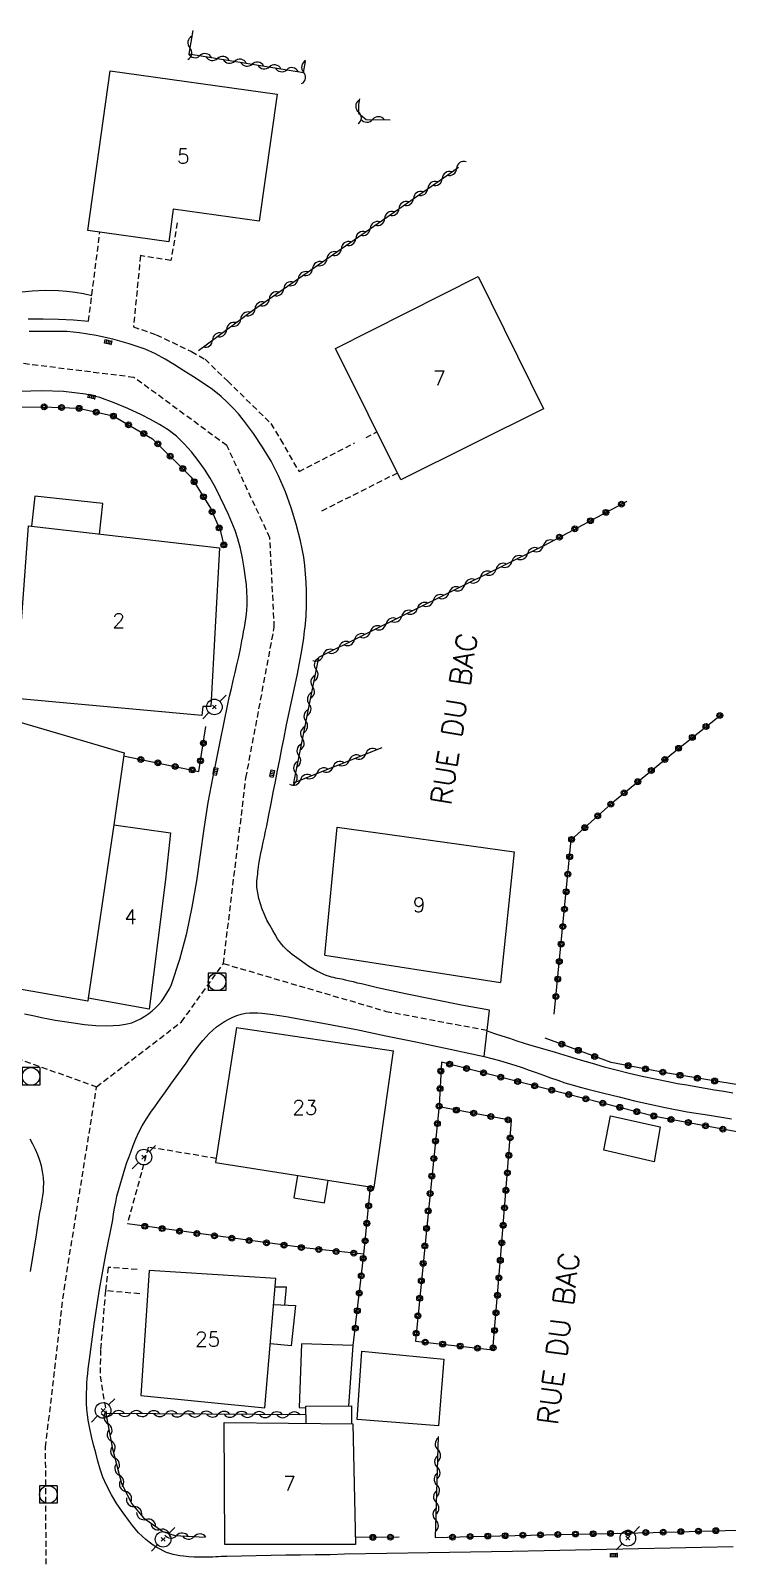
# Model space of a CAD drawing. Header units: millimetres. Extents: x 222014 to 223000, y 61000 to 62001.
# Drawn here: x 222579.7 to 222639.2, y 61418.3 to 61548.8 of the extents above; entities that cross this region are included whole.
import ezdxf
from ezdxf.enums import TextEntityAlignment as Align

# ---------------------------------------------------------------- set-up
doc = ezdxf.new("R2010")
doc.units = ezdxf.units.MM
doc.linetypes.add('DASHED', pattern=[0.75, 0.5, -0.25])
doc.layers.get('0').update_dxf_attribs({"linetype": 'CONTINUOUS'})
for name, color, linetype in [('W0001', 6, 'DASHED'), ('W0008', 7, 'CONTINUOUS'), ('W0071', 7, 'CONTINUOUS'), ('W0101', 7, 'CONTINUOUS'), ('W0104', 1, 'CONTINUOUS'), ('W0112', 1, 'DASHED'), ('W0211', 2, 'CONTINUOUS'), ('W0214', 2, 'CONTINUOUS'), ('W0310', 3, 'CONTINUOUS'), ('W0323', 7, 'CONTINUOUS'), ('W0401', 7, 'CONTINUOUS'), ('W0420', 7, 'CONTINUOUS'), ('W0473', 7, 'CONTINUOUS'), ('W0989', 7, 'CONTINUOUS'), ('W0991', 7, 'CONTINUOUS'), ('W1102', 7, 'CONTINUOUS')]:
    doc.layers.add(name, color=color, linetype=linetype)
doc.styles.get("Standard").update_dxf_attribs({"font": 'romans.shx', "width": 0.85})

# ---------------------------------------------------------------- blocks, each defined once
blk = doc.blocks.new('T473')
for p, q in [((-0.166667, 0.166667), (0.166667, -0.166667)), ((-0.166667, -0.166667), (0.166667, 0.166667)), ((0.500001, 0.500001), (1.000002, 1.000002)), ((-1.000002, -1.000002), (-0.500001, -0.500001))]:
    blk.add_line(p, q)
blk.add_ellipse((0, 0), major_axis=(0.471405, 0.471405), ratio=1, start_param=5.4977871438, end_param=11.780972451)
blk = doc.blocks.new('T401')
for p, q in [((-0.3, 0.3), (0, 0.3)), ((-0.3, -0.25), (-0.3, 0.3)), ((-0.3, 0.15), (0, 0.15)), ((-0.3, 0), (0, 0)), ((0, 0.3), (0, -0.25)), ((-0.3, -0.15), (0, -0.15)), ((-0.3, -0.25), (-0.3, -0.3)), ((-0.3, -0.3), (0, -0.3)), ((0, -0.3), (0, -0.25))]:
    blk.add_line(p, q)
blk = doc.blocks.new('T420')
for p, q in [((0.75, 0.75), (-0.75, 0.75)), ((-0.75, 0.75), (-0.75, -0.75)), ((0.75, 0.75), (0.75, -0.75)), ((0.75, -0.75), (-0.75, -0.75))]:
    blk.add_line(p, q)
blk.add_ellipse((0, 0), major_axis=(-0.53, 0.53), ratio=1, start_param=3.926991, end_param=10.210176)
blk = doc.blocks.new('t323o')
at = {"color": 0, "linetype": 'Continuous'}
for radius in [0.25, 0.15]:
    blk.add_circle((0, 0), radius, dxfattribs=at)
blk = doc.blocks.new('t310o')
at = {"color": 0, "linetype": 'Continuous'}
for centre, start, end in [((-0.5, 0.38), 216.8699, 323.1304), ((0.5, -0.37), 36.8699, 143.1303)]:
    blk.add_arc(centre, 0.625, start, end, dxfattribs=at)

msp = doc.modelspace()

# ---------------------------------------------------------------- linework, layer by layer
at = {"layer": 'W0001'}
for points in [[(222596.16, 61469.1), (222598.09, 61484.97), (222600.51, 61497.84), (222600.13, 61505.47), (222596.45, 61513.35), (222588.52, 61519.17), (222576.8, 61520.63), (222555.98, 61520.12), (222536.35, 61519.86), (222515.77, 61518.89)], [(222535.83, 61475.96), (222551, 61471.31), (222568.62, 61464.57), (222585.33, 61458.57)], [(222585.33, 61458.57), (222592.58, 61464.12), (222596.16, 61469.1)], [(222596.16, 61469.1), (222610.07, 61465.02), (222618.71, 61463.4)], [(222581.02, 61417.79), (222580.97, 61427.79), (222582.55, 61441.25), (222585.33, 61458.57)]]:
    msp.add_lwpolyline(points, dxfattribs=at)
at = {"layer": 'W0008'}
for points in [[(222618.9, 61465.11), (222616.5, 61465.56), (222614.1, 61466.03), (222611.71, 61466.52), (222609.32, 61467.04), (222608.98, 61467.11), (222608.64, 61467.19), (222608.3, 61467.28), (222607.96, 61467.36), (222607.62, 61467.44), (222607.28, 61467.53), (222606.94, 61467.61), (222606.6, 61467.69), (222606.43, 61467.73), (222606.26, 61467.76), (222606.09, 61467.79), (222605.92, 61467.83), (222605.74, 61467.86), (222605.57, 61467.9), (222605.4, 61467.94), (222605.23, 61467.99), (222604.95, 61468.09), (222604.68, 61468.2), (222604.41, 61468.33), (222604.14, 61468.46), (222603.8, 61468.65), (222603.47, 61468.86), (222603.15, 61469.08), (222602.83, 61469.31), (222602.43, 61469.6), (222602.03, 61469.89), (222601.65, 61470.21), (222601.29, 61470.56), (222601.03, 61470.88), (222600.79, 61471.22), (222600.58, 61471.57), (222600.37, 61471.93), (222600.12, 61472.37), (222599.88, 61472.82), (222599.66, 61473.28), (222599.47, 61473.75), (222599.32, 61474.2), (222599.19, 61474.66), (222599.09, 61475.13), (222599.03, 61475.61), (222599.02, 61475.8), (222599.02, 61475.99), (222599.03, 61476.18), (222599.04, 61476.37), (222599.06, 61476.56), (222599.09, 61476.75), (222599.11, 61476.94), (222599.14, 61477.13), (222599.2, 61477.6), (222599.28, 61478.07), (222599.37, 61478.54), (222599.47, 61479.01), (222599.57, 61479.48), (222599.67, 61479.94), (222599.77, 61480.41), (222599.87, 61480.88), (222600.05, 61481.82), (222600.24, 61482.76), (222600.42, 61483.71), (222600.6, 61484.65), (222600.79, 61485.59), (222600.97, 61486.54), (222601.16, 61487.48), (222601.34, 61488.42), (222601.56, 61489.48), (222601.78, 61490.54), (222602.01, 61491.59), (222602.23, 61492.65), (222602.45, 61493.71), (222602.66, 61494.77), (222602.85, 61495.83), (222603.02, 61496.9), (222603.06, 61497.21), (222603.1, 61497.53), (222603.14, 61497.84), (222603.17, 61498.15), (222603.2, 61498.46), (222603.22, 61498.78), (222603.24, 61499.09), (222603.26, 61499.4), (222603.27, 61500.15), (222603.27, 61500.9), (222603.24, 61501.65), (222603.18, 61502.39), (222603.11, 61503.1), (222603.02, 61503.81), (222602.9, 61504.52), (222602.75, 61505.22), (222602.38, 61506.63), (222601.96, 61508.03), (222601.46, 61509.41), (222600.88, 61510.75), (222600.23, 61512.01), (222599.51, 61513.22), (222598.73, 61514.39), (222597.89, 61515.52), (222597.45, 61516.06), (222596.98, 61516.57), (222596.49, 61517.06), (222595.98, 61517.53), (222595.22, 61518.13), (222594.42, 61518.69), (222593.61, 61519.22), (222592.79, 61519.73), (222591.99, 61520.23), (222591.18, 61520.72), (222590.35, 61521.18), (222589.48, 61521.57), (222588.11, 61522.05), (222586.71, 61522.45), (222585.29, 61522.75), (222583.86, 61522.99), (222582.79, 61523.08), (222581.72, 61523.1), (222580.65, 61523.09), (222579.58, 61523.08)], [(222579.18, 61464.81), (222580.03, 61464.63), (222580.62, 61464.5), (222581.21, 61464.38), (222581.8, 61464.26), (222582.4, 61464.17), (222583.35, 61464.03), (222584.3, 61463.9), (222585.25, 61463.81), (222586.21, 61463.79), (222586.75, 61463.8), (222587.28, 61463.84), (222587.81, 61463.92), (222588.33, 61464.05), (222588.72, 61464.2), (222589.09, 61464.39), (222589.45, 61464.61), (222589.79, 61464.84), (222590.08, 61465.07), (222590.36, 61465.32), (222590.62, 61465.59), (222590.86, 61465.87), (222591.11, 61466.21), (222591.34, 61466.56), (222591.55, 61466.94), (222591.72, 61467.32), (222592.45, 61469.48), (222593.04, 61471.69), (222593.5, 61473.91), (222593.88, 61476.16), (222594.2, 61478.39), (222594.52, 61480.62), (222594.87, 61482.85), (222595.28, 61485.07), (222595.59, 61486.62), (222595.9, 61488.17), (222596.22, 61489.71), (222596.54, 61491.26), (222596.69, 61491.93), (222596.84, 61492.61), (222597, 61493.28), (222597.16, 61493.96), (222597.31, 61494.63), (222597.47, 61495.31), (222597.61, 61495.99), (222597.74, 61496.67), (222597.81, 61497.05), (222597.88, 61497.43), (222597.95, 61497.8), (222598.01, 61498.18), (222598.07, 61498.56), (222598.12, 61498.95), (222598.16, 61499.33), (222598.18, 61499.72), (222598.19, 61500.3), (222598.17, 61500.88), (222598.12, 61501.46), (222598.05, 61502.04), (222597.94, 61502.88), (222597.79, 61503.72), (222597.62, 61504.56), (222597.39, 61505.38), (222597.16, 61506.09), (222596.89, 61506.78), (222596.59, 61507.45), (222596.28, 61508.12), (222595.88, 61508.95), (222595.48, 61509.76), (222595.04, 61510.56), (222594.55, 61511.33), (222594.01, 61512.08), (222593.44, 61512.81), (222592.82, 61513.5), (222592.14, 61514.14), (222591.44, 61514.68), (222590.7, 61515.15), (222589.93, 61515.58), (222589.15, 61515.98), (222588, 61516.52), (222586.82, 61517.01), (222585.61, 61517.44), (222584.37, 61517.74), (222582.51, 61517.97), (222580.64, 61518.01), (222578.78, 61517.96)], [(222586.71, 61447.21), (222586.78, 61447.72), (222586.86, 61448.22), (222586.96, 61448.72), (222587.07, 61449.22), (222587.2, 61449.72), (222587.34, 61450.21), (222587.49, 61450.69), (222587.64, 61451.18), (222587.78, 61451.64), (222587.92, 61452.1), (222588.08, 61452.55), (222588.24, 61453), (222588.46, 61453.57), (222588.69, 61454.14), (222588.95, 61454.7), (222589.23, 61455.24), (222589.58, 61455.83), (222589.96, 61456.4), (222590.36, 61456.95), (222590.76, 61457.51), (222591.21, 61458.15), (222591.66, 61458.79), (222592.12, 61459.43), (222592.58, 61460.06), (222592.97, 61460.6), (222593.35, 61461.15), (222593.74, 61461.69), (222594.15, 61462.21), (222594.41, 61462.53), (222594.68, 61462.84), (222594.95, 61463.14), (222595.25, 61463.42), (222595.57, 61463.69), (222595.91, 61463.93), (222596.26, 61464.16), (222596.63, 61464.36), (222596.97, 61464.52), (222597.32, 61464.66), (222597.69, 61464.78), (222598.06, 61464.86), (222598.4, 61464.89), (222598.74, 61464.9), (222599.09, 61464.88), (222599.43, 61464.86), (222600.18, 61464.78), (222600.94, 61464.67), (222601.68, 61464.55), (222602.43, 61464.42), (222604.98, 61463.96), (222607.52, 61463.46), (222610.05, 61462.93), (222612.59, 61462.41), (222614.05, 61462.11), (222615.52, 61461.8), (222616.98, 61461.49), (222618.45, 61461.17)], [(222618.45, 61461.17), (222618.9, 61465.11)], [(222579.67, 61442.81), (222579.93, 61444.37), (222580.18, 61445.93), (222580.42, 61447.49), (222580.48, 61447.85), (222580.55, 61448.2), (222580.61, 61448.55), (222580.67, 61448.91), (222580.73, 61449.26), (222580.78, 61449.62), (222580.8, 61449.98), (222580.81, 61450.34), (222580.78, 61450.84), (222580.72, 61451.33), (222580.62, 61451.81), (222580.49, 61452.29), (222580.32, 61452.76), (222580.12, 61453.22), (222579.89, 61453.67), (222579.65, 61454.11)], [(222639.7, 61419.28), (222637.01, 61419.23), (222634.32, 61419.17), (222631.62, 61419.11), (222628.93, 61419.05), (222626.24, 61418.99), (222623.55, 61418.94), (222620.85, 61418.88), (222617.27, 61418.82), (222613.69, 61418.76), (222610.11, 61418.7), (222606.52, 61418.64), (222605.27, 61418.61), (222604.01, 61418.6), (222602.75, 61418.58), (222601.49, 61418.56), (222600.23, 61418.54), (222598.97, 61418.52), (222597.72, 61418.49), (222596.46, 61418.46), (222596.22, 61418.45), (222595.98, 61418.44), (222595.75, 61418.43), (222595.51, 61418.42), (222595.27, 61418.41), (222595.03, 61418.4), (222594.8, 61418.4), (222594.56, 61418.39), (222594.1, 61418.4), (222593.65, 61418.41), (222593.2, 61418.43), (222592.75, 61418.47), (222592.45, 61418.51), (222592.16, 61418.56), (222591.87, 61418.62), (222591.58, 61418.7), (222591.3, 61418.8), (222591.02, 61418.93), (222590.75, 61419.07), (222590.48, 61419.22), (222590.15, 61419.43), (222589.83, 61419.67), (222589.52, 61419.92), (222589.22, 61420.18), (222588.92, 61420.48), (222588.65, 61420.79), (222588.39, 61421.11), (222588.14, 61421.44), (222587.6, 61422.19), (222587.07, 61422.95), (222586.59, 61423.73), (222586.16, 61424.55), (222585.87, 61425.22), (222585.64, 61425.91), (222585.44, 61426.61), (222585.25, 61427.32), (222585.06, 61428), (222584.89, 61428.69), (222584.74, 61429.39), (222584.61, 61430.09), (222584.55, 61430.57), (222584.5, 61431.05), (222584.47, 61431.53), (222584.46, 61432.02), (222584.46, 61432.43), (222584.48, 61432.84), (222584.5, 61433.25), (222584.53, 61433.66), (222584.57, 61434.07), (222584.61, 61434.48), (222584.66, 61434.88), (222584.71, 61435.29), (222585.11, 61438.29), (222585.57, 61441.27), (222586.11, 61444.25), (222586.71, 61447.21)]]:
    msp.add_lwpolyline(points, dxfattribs=at)
at = {"layer": 'W0071'}
for points in [[(222618.7, 61463.36), (222619.33, 61463.14), (222619.96, 61462.93), (222620.59, 61462.72), (222621.22, 61462.51), (222622.32, 61462.17), (222623.41, 61461.84), (222624.51, 61461.52), (222625.61, 61461.19), (222626.63, 61460.89), (222627.66, 61460.59), (222628.69, 61460.29), (222629.72, 61460.02), (222630.82, 61459.75), (222631.93, 61459.49), (222633.05, 61459.25), (222634.16, 61459.02), (222634.95, 61458.87), (222635.74, 61458.73), (222636.53, 61458.59), (222637.32, 61458.46), (222638.11, 61458.33), (222638.9, 61458.2), (222639.69, 61458.07)], [(222618.45, 61461.17), (222619.1, 61461), (222619.75, 61460.82), (222620.4, 61460.62), (222621.05, 61460.42), (222621.67, 61460.22), (222622.28, 61460.01), (222622.89, 61459.79), (222623.5, 61459.57), (222624.11, 61459.35), (222624.72, 61459.13), (222625.34, 61458.92), (222625.96, 61458.73), (222626.63, 61458.54), (222627.3, 61458.37), (222627.98, 61458.2), (222628.65, 61458.04), (222629.96, 61457.71), (222631.27, 61457.39), (222632.58, 61457.09), (222633.9, 61456.81), (222635.78, 61456.45), (222637.68, 61456.14), (222639.57, 61455.85)]]:
    msp.add_lwpolyline(points, dxfattribs=at)
at = {"layer": 'W0101'}
for points in [[(222591.49, 61530.75), (222584.58, 61531.72), (222586.49, 61545.37), (222600.74, 61543.37), (222599.22, 61532.52), (222591.88, 61533.55)], [(222617.93, 61527.79), (222623.5, 61516.49), (222611.33, 61510.41), (222605.73, 61521.64)], [(222579.52, 61506.49), (222595.83, 61504.6), (222595.08, 61491.06), (222594.39, 61491.06), (222594.33, 61490.28), (222578.44, 61491.74)], [(222599.71, 61431.15), (222600.63, 61442.21), (222589.82, 61442.89), (222589.1, 61432.21)]]:
    msp.add_lwpolyline(points, close=True, dxfattribs=at)
for points in [[(222584.62, 61466.16), (222584.57, 61465.9), (222569.63, 61468.5), (222571.67, 61484.97), (222576.87, 61484.32), (222577.64, 61490.07), (222587.67, 61487.11), (222586.79, 61480.96)], [(222586.79, 61480.96), (222591.63, 61480.27)], [(222604.83, 61469.83), (222605.89, 61480.74), (222620.99, 61478.64), (222619.82, 61467.49)], [(222591.63, 61480.27), (222591.21, 61476.28), (222590.55, 61471.07), (222589.83, 61465.21)], [(222604.83, 61469.83), (222619.82, 61467.49)], [(222589.83, 61465.21), (222584.62, 61466.16)], [(222597.28, 61463.63), (222595.49, 61452.11), (222609.05, 61449.98), (222610.69, 61461.65)], [(222597.28, 61463.63), (222610.69, 61461.65)], [(222596.27, 61419.47), (222596.24, 61429.91), (222607.23, 61429.8), (222607.45, 61419.47)], [(222607.45, 61419.47), (222596.27, 61419.47)]]:
    msp.add_lwpolyline(points, dxfattribs=at)
at = {"layer": 'W0104'}
for points in [[(222585.57, 61505.79), (222585.86, 61508.41), (222580.04, 61509.03), (222579.76, 61506.46)], [(222602.49, 61451.01), (222602.17, 61449.09), (222604.81, 61448.66), (222605.1, 61450.6)], [(222600.57, 61441.5), (222601.52, 61441.48), (222601.38, 61439.93)], [(222600.45, 61439.98), (222602.32, 61439.88), (222601.94, 61436.44), (222600.17, 61436.62)], [(222606.88, 61431.32), (222607.26, 61436.47), (222602.82, 61436.62), (222602.63, 61431.18), (222603.21, 61431.15)], [(222603.23, 61429.84), (222603.21, 61431.29), (222607.1, 61431.32), (222607.09, 61429.8)]]:
    msp.add_lwpolyline(points, dxfattribs=at)
for points in [[(222629.24, 61456.09), (222633.46, 61455.15), (222632.97, 61452.17), (222628.65, 61453.17)], [(222607.98, 61435.98), (222614.99, 61435.32), (222614.54, 61429.61), (222607.58, 61430.15)]]:
    msp.add_lwpolyline(points, close=True, dxfattribs=at)
at = {"layer": 'W0112'}
for points in [[(222584.64, 61523.97), (222585.61, 61531.58)], [(222592.22, 61532.37), (222591.68, 61529.16), (222589.08, 61529.57), (222588.47, 61523.5)], [(222588.47, 61523.5), (222590.42, 61522.81), (222593.43, 61521.38), (222594.59, 61520.72), (222596.51, 61518.87), (222600.22, 61515.23), (222601.03, 61513.86), (222602.62, 61511.12), (222607.35, 61513.57)], [(222608.35, 61514.03), (222609.28, 61514.52)], [(222611.03, 61511), (222604.47, 61507.71)], [(222595.55, 61452.45), (222589.74, 61453.42), (222587.96, 61446.86)], [(222588.78, 61442.97), (222586.33, 61443.14), (222586.08, 61441.15)], [(222589.01, 61440.89), (222586.08, 61441.15), (222585.66, 61436.11), (222585.63, 61433.86), (222586.16, 61430.65)]]:
    msp.add_lwpolyline(points, dxfattribs=at)
at = {"layer": 'W0211'}
msp.add_lwpolyline([(222584.92, 61526.15), (222584.21, 61526.31), (222583.5, 61526.43), (222582.78, 61526.51), (222582.07, 61526.56), (222580.94, 61526.58), (222579.81, 61526.53), (222578.69, 61526.43), (222577.57, 61526.27)], dxfattribs=at)
at = {"layer": 'W0214'}
msp.add_lwpolyline([(222579.47, 61524.16), (222580.76, 61524.18), (222582.06, 61524.15), (222583.35, 61524.08), (222584.64, 61523.97)], dxfattribs=at)
at = {"layer": 'W0310'}
for points in [[(222593.55, 61548.8), (222593.2, 61546.81), (222603.01, 61545.21), (222603.17, 61546.15)], [(222607.8, 61542.96), (222607.71, 61542.48), (222607.7, 61541.74), (222608.37, 61541.21), (222610.41, 61541.16)], [(222594.02, 61521.47), (222598.65, 61524.88), (222606.6, 61530.42), (222615.32, 61536.48), (222616.25, 61537.13)], [(222623.55, 61504.82), (222604.29, 61495.25), (222602.14, 61484.55), (222609.71, 61487.57)], [(222603.22, 61430.55), (222586.13, 61430.68), (222586.7, 61427.64), (222587.45, 61424.69), (222588.34, 61422.94), (222589.33, 61421.77), (222590.98, 61420.6), (222592, 61420.24), (222594.61, 61420.1)], [(222614.52, 61428.69), (222614.24, 61420.07)]]:
    msp.add_lwpolyline(points, dxfattribs=at)
at = {"layer": 'W0323'}
for points in [[(222568.85, 61516.19), (222572.42, 61516.5), (222575.48, 61516.63), (222580.7, 61516.67), (222583.78, 61516.54), (222586.73, 61515.88), (222590.11, 61513.93), (222593.42, 61510.66), (222595.06, 61508), (222595.88, 61506.11), (222596.24, 61504.71)], [(222623.55, 61504.82), (222630.61, 61508.58), (222630.63, 61508.59)], [(222624.42, 61464.79), (222625.88, 61479.68), (222629.58, 61483.01), (222634.6, 61487.13), (222638.76, 61490.44)], [(222587.63, 61486.84), (222594.07, 61485.52), (222594.67, 61489.36)], [(222629.28, 61460.66), (222623.66, 61462.72)], [(222657.26, 61451.15), (222649.03, 61453.05), (222633.03, 61456.05), (222614.78, 61460.69), (222614.6, 61456.98), (222613.64, 61447.74), (222612.57, 61436.86), (222619.19, 61436.1), (222619.83, 61443.89), (222620.78, 61455.71)], [(222697.92, 61456.79), (222696.27, 61455.64), (222692.01, 61453.87), (222687.65, 61452.29), (222683.64, 61451.82), (222678.68, 61452.24), (222672.08, 61453.06), (222665.73, 61454.24), (222659.15, 61455.57), (222640.64, 61458.65), (222633.93, 61459.77), (222629.28, 61460.66)], [(222620.78, 61455.71), (222614.59, 61456.87)], [(222607.26, 61436.47), (222608.15, 61444.24), (222608.73, 61450.03)], [(222608.15, 61444.27), (222603.3, 61444.78), (222587.96, 61446.86)], [(222614.24, 61420.07), (222618.47, 61420.19), (222625.01, 61420.34), (222632.88, 61420.51), (222642.09, 61420.76), (222649.18, 61420.94)], [(222611.19, 61420.11), (222607.43, 61420.08)]]:
    msp.add_lwpolyline(points, dxfattribs=at)
at = {"layer": 'W1102'}
msp.add_lwpolyline([(222586.79, 61480.96), (222584.62, 61466.16)], dxfattribs=at)

# ---------------------------------------------------------------- block references
at = {"layer": 'W0310'}
for p, rotation in [((222593.29, 61547.32), 260.1313981241661), ((222594.16, 61546.65), 350.7935877604715), ((222595.65, 61546.41), 350.7935877604715), ((222597.13, 61546.17), 350.7935877604715), ((222598.61, 61545.93), 350.7935877604715), ((222600.09, 61545.69), 350.7935877604715), ((222601.57, 61545.45), 350.7935877604715), ((222603.02, 61545.25), 80.11474658948686), ((222607.7, 61541.85), 268.9880873815816), ((222608.91, 61541.2), 358.3986979748175), ((222616.09, 61537.02), 34.99415260042471), ((222614.86, 61536.16), 34.80330950324544), ((222612.4, 61534.45), 34.80330950324544), ((222613.63, 61535.31), 34.80330950324544), ((222611.17, 61533.59), 34.80330950324544), ((222608.7, 61531.88), 34.80330950324544), ((222609.94, 61532.74), 34.80330950324544), ((222607.47, 61531.03), 34.80330950324544), ((222605.01, 61529.31), 34.86268675969529), ((222606.24, 61530.17), 34.86268675969529), ((222603.78, 61528.46), 34.86268675969529), ((222601.32, 61526.74), 34.86268675969529), ((222602.55, 61527.6), 34.86268675969529), ((222600.09, 61525.88), 34.86268675969529), ((222597.64, 61524.14), 36.34382430388149), ((222598.86, 61525.03), 34.86268675969529), ((222596.44, 61523.25), 36.34382430388149), ((222595.23, 61522.36), 36.34382430388149), ((222623.49, 61504.79), 206.4137055360555), ((222620.8, 61503.45), 206.4137055360555), ((222622.14, 61504.12), 206.4137055360555), ((222618.11, 61502.12), 206.4137055360555), ((222619.46, 61502.79), 206.4137055360555), ((222615.43, 61500.78), 206.4137055360555), ((222616.77, 61501.45), 206.4137055360555), ((222612.74, 61499.45), 206.4137055360555), ((222614.08, 61500.12), 206.4137055360555), ((222610.05, 61498.12), 206.4137055360555), ((222611.4, 61498.78), 206.4137055360555), ((222607.37, 61496.78), 206.4137055360555), ((222608.71, 61497.45), 206.4137055360555), ((222604.68, 61495.45), 206.4137055360555), ((222606.02, 61496.11), 206.4137055360555), ((222604.08, 61494.21), 258.6334420054561), ((222603.78, 61492.74), 258.6334420054561), ((222603.49, 61491.27), 258.6334420054561), ((222603.19, 61489.8), 258.6334420054561), ((222602.9, 61488.33), 258.6334420054561), ((222602.6, 61486.86), 258.6334420054561), ((222606.92, 61486.46), 21.72439556750598), ((222608.32, 61487.01), 21.72439556750598), ((222602.31, 61485.39), 258.6334420054561), ((222604.14, 61485.35), 21.72439556750598), ((222605.53, 61485.9), 21.72439556750598), ((222602.74, 61484.79), 21.72439556750598), ((222586.72, 61430.68), 179.550840860096), ((222586.3, 61429.79), 280.5878312368739), ((222588.22, 61430.67), 179.550840860096), ((222589.72, 61430.66), 179.550840860096), ((222591.22, 61430.65), 179.550840860096), ((222592.72, 61430.63), 179.550840860096), ((222594.22, 61430.62), 179.550840860096), ((222595.72, 61430.61), 179.550840860096), ((222597.22, 61430.6), 179.550840860096), ((222598.72, 61430.59), 179.550840860096), ((222600.22, 61430.57), 179.550840860096), ((222601.72, 61430.56), 179.550840860096), ((222586.57, 61428.32), 280.5878312368739), ((222614.48, 61427.57), 268.1781109734412), ((222586.9, 61426.86), 284.2049208800529), ((222614.43, 61426.07), 268.1781109734412), ((222587.26, 61425.4), 284.2049208800529), ((222614.39, 61424.57), 268.1781109734412), ((222587.79, 61424.01), 297.1649850572649), ((222588.53, 61422.71), 310.1900684966444), ((222614.34, 61423.07), 268.1781109734412), ((222589.55, 61421.62), 324.692635919128), ((222614.29, 61421.57), 268.1781109734412), ((222590.77, 61420.75), 324.692635919128), ((222592.16, 61420.23), 356.8858286115218), ((222593.66, 61420.15), 356.8858286115218)]:
    msp.add_blockref('t310o', p, dxfattribs=dict(at, rotation=rotation))
at = {"layer": 'W0323'}
for p, rotation in [((222580.84, 61516.66), 357.654345084532), ((222582.34, 61516.6), 357.654345084532), ((222583.83, 61516.53), 347.4013620030144), ((222585.3, 61516.2), 347.4013620030144), ((222586.76, 61515.87), 329.9762605451813), ((222588.06, 61515.12), 329.9762605451813), ((222589.36, 61514.37), 329.9762605451813), ((222590.56, 61513.49), 315.3832436457752), ((222591.62, 61512.44), 315.3832436457752), ((222592.69, 61511.38), 315.3832436457752), ((222593.67, 61510.26), 301.5486437334533), ((222594.46, 61508.98), 301.5486437334533), ((222595.2, 61507.68), 293.6771706676325), ((222628.84, 61507.64), 28.04214607061983), ((222630.17, 61508.34), 28.04214607061983), ((222595.8, 61506.31), 293.6771706676325), ((222626.19, 61506.23), 28.04214607061983), ((222627.52, 61506.93), 28.04214607061983), ((222596.2, 61504.86), 284.2189278317841), ((222624.87, 61505.52), 28.04214607061983), ((222637.39, 61489.35), 38.51292142963289), ((222638.57, 61490.29), 38.51292142963289), ((222594.45, 61487.92), 81.03734467182683), ((222636.22, 61488.42), 38.51292142963289), ((222633.88, 61486.54), 39.39676612084577), ((222635.05, 61487.49), 38.51292142963289), ((222589.1, 61486.54), 348.4047612644349), ((222590.57, 61486.24), 348.4047612644349), ((222592.04, 61485.94), 348.4047612644349), ((222593.5, 61485.64), 348.4047612644349), ((222594.21, 61486.43), 81.03734467182683), ((222632.72, 61485.59), 39.39676612084577), ((222631.56, 61484.64), 39.39676612084577), ((222629.26, 61482.72), 41.96578774736256), ((222630.4, 61483.69), 39.39676612084577), ((222628.14, 61481.72), 41.96578774736256), ((222627.03, 61480.71), 41.96578774736256), ((222625.91, 61479.71), 41.96578774736256), ((222625.74, 61478.23), 84.41097447757352), ((222625.59, 61476.74), 84.41097447757352), ((222625.45, 61475.24), 84.41097447757352), ((222625.3, 61473.75), 84.41097447757352), ((222625.16, 61472.26), 84.41097447757352), ((222625.01, 61470.77), 84.41097447757352), ((222624.86, 61469.27), 84.41097447757352), ((222624.72, 61467.78), 84.41097447757352), ((222624.57, 61466.29), 84.41097447757352), ((222625.07, 61462.21), 159.8295300415), ((222615.49, 61460.51), 165.726839870971), ((222626.48, 61461.69), 159.8295300415), ((222627.88, 61461.17), 159.8295300415), ((222614.74, 61459.92), 267.1645180342659), ((222616.94, 61460.14), 165.726839870971), ((222618.39, 61459.77), 165.726839870971), ((222619.85, 61459.4), 165.726839870971), ((222630.75, 61460.38), 169.1665139383292), ((222632.22, 61460.1), 169.1665139383292), ((222633.7, 61459.82), 169.1665139383292), ((222635.17, 61459.56), 170.4975207643135), ((222636.65, 61459.32), 170.4975207643135), ((222614.67, 61458.42), 267.1645180342659), ((222621.3, 61459.03), 165.726839870971), ((222622.75, 61458.66), 165.726839870971), ((222624.21, 61458.29), 165.726839870971), ((222625.66, 61457.92), 165.726839870971), ((222638.13, 61459.07), 170.4975207643135), ((222614.59, 61456.92), 264.0788337881648), ((222616.06, 61456.59), 169.3764358836372), ((222627.12, 61457.55), 165.726839870971), ((222628.57, 61457.18), 165.726839870971), ((222630.02, 61456.82), 165.726839870971), ((222614.44, 61455.43), 264.0788337881648), ((222617.54, 61456.32), 169.3764358836372), ((222619.01, 61456.04), 169.3764358836372), ((222620.49, 61455.76), 169.3764358836372), ((222631.48, 61456.45), 165.726839870971), ((222632.93, 61456.08), 165.726839870971), ((222634.4, 61455.79), 169.3859670027438), ((222635.88, 61455.52), 169.3859670027438), ((222620.66, 61454.21), 85.38810720403562), ((222637.35, 61455.24), 169.3859670027438), ((222638.83, 61454.96), 169.3859670027438), ((222614.28, 61453.94), 264.0788337881648), ((222620.54, 61452.72), 85.38810720403562), ((222614.13, 61452.45), 264.0788337881648), ((222613.97, 61450.95), 264.0788337881648), ((222620.42, 61451.22), 85.38810720403562), ((222608.72, 61449.89), 84.25416178262053), ((222613.82, 61449.46), 264.0788337881648), ((222620.3, 61449.73), 85.38810720403562), ((222608.57, 61448.4), 84.25416178262053), ((222613.66, 61447.97), 264.0788337881648), ((222620.18, 61448.23), 85.38810720403562), ((222589.45, 61446.66), 172.267669572824), ((222590.93, 61446.46), 172.267669572824), ((222592.42, 61446.25), 172.267669572824), ((222608.42, 61446.91), 84.25416178262053), ((222613.52, 61446.48), 264.349401874932), ((222620.06, 61446.74), 85.38810720403562), ((222593.9, 61446.05), 172.267669572824), ((222595.39, 61445.85), 172.267669572824), ((222596.88, 61445.65), 172.267669572824), ((222598.36, 61445.45), 172.267669572824), ((222599.85, 61445.24), 172.267669572824), ((222601.34, 61445.04), 172.267669572824), ((222602.82, 61444.84), 172.267669572824), ((222608.27, 61445.41), 84.25416178262053), ((222613.37, 61444.98), 264.349401874932), ((222619.94, 61445.24), 85.38810720403562), ((222604.31, 61444.67), 174.0217370666157), ((222605.8, 61444.51), 174.0217370666157), ((222607.3, 61444.36), 174.0217370666157), ((222608.11, 61443.92), 83.51014366635835), ((222619.82, 61443.75), 85.30512100083716), ((222607.94, 61442.43), 83.51014366635835), ((222613.22, 61443.49), 264.349401874932), ((222619.7, 61442.25), 85.30512100083716), ((222607.77, 61440.94), 83.51014366635835), ((222613.07, 61442), 264.349401874932), ((222612.93, 61440.51), 264.349401874932), ((222619.57, 61440.76), 85.30512100083716), ((222607.6, 61439.45), 83.51014366635835), ((222612.78, 61439.01), 264.349401874932), ((222619.45, 61439.26), 85.30512100083716), ((222607.43, 61437.96), 83.51014366635835), ((222612.63, 61437.52), 264.349401874932), ((222619.33, 61437.77), 85.30512100083716), ((222613.4, 61436.77), 353.4216662440921), ((222614.89, 61436.6), 353.4216662440921), ((222616.38, 61436.43), 353.4216662440921), ((222617.87, 61436.25), 353.4216662440921), ((222619.2, 61436.27), 85.30512100083716), ((222608.93, 61420.09), 180.5640966858411), ((222610.43, 61420.11), 180.5640966858411), ((222615.74, 61420.11), 1.613729828432773), ((222617.24, 61420.16), 1.613729828432773), ((222618.74, 61420.2), 1.312889637974894), ((222620.24, 61420.23), 1.312889637974894), ((222621.74, 61420.27), 1.312889637974894), ((222623.24, 61420.3), 1.312889637974894), ((222624.74, 61420.33), 1.312889637974894), ((222626.24, 61420.37), 1.266722744167566), ((222627.74, 61420.4), 1.266722744167566), ((222629.24, 61420.43), 1.266722744167566), ((222630.74, 61420.47), 1.266722744167566), ((222632.24, 61420.5), 1.266722744167566), ((222633.74, 61420.54), 1.554878217336075), ((222635.24, 61420.58), 1.554878217336075), ((222636.74, 61420.62), 1.554878217336075), ((222638.24, 61420.66), 1.554878217336075)]:
    msp.add_blockref('t323o', p, dxfattribs=dict(at, rotation=rotation))
at = {"layer": 'W0401'}
for p, rotation in [((222586.36, 61522.33), 76.8302744459462), ((222584.95, 61517.68), 76.33322791966603), ((222595.62, 61485.5), 348.5814092738831), ((222600.47, 61485.31), 348.9529724185055), ((222629.53, 61418.71), 91.26503231331104)]:
    msp.add_blockref('T401', p, dxfattribs=dict(at, rotation=rotation))
at = {"layer": 'W0420'}
for p in [(222595.61, 61467.54), (222579.72, 61459.46), (222581.21, 61423.75)]:
    msp.add_blockref('T420', p, dxfattribs=at)
at = {"layer": 'W0473'}
for p in [(222595.39, 61491.02), (222589.37, 61452.57), (222585.88, 61430.93), (222591.01, 61419.92), (222630.71, 61420.01)]:
    msp.add_blockref('T473', p, dxfattribs=at)

# ---------------------------------------------------------------- texts
at = {"layer": 'W0989'}
for rotation, p in [(81.063, (222615.87, 61490)), (82.6263, (222624.79, 61437.08))]:
    msp.add_text('RUE DU BAC', height=1.75, rotation=rotation, dxfattribs=at).set_placement(p, align=Align.MIDDLE_CENTER)
at = {"layer": 'W0991'}
for s, p in [('5', (222592.73, 61538.06)), ('7', (222614.61, 61519.1)), ('2', (222587.21, 61498.39)), ('9', (222612.88, 61474.11)), ('4', (222588.22, 61473.09)), ('23', (222603.12, 61456.81)), ('25', (222594.81, 61437.02)), ('7', (222601.8, 61424.69))]:
    msp.add_text(s, height=1.25, dxfattribs=at).set_placement(p, align=Align.MIDDLE_CENTER)

doc.saveas('drawing.dxf')
